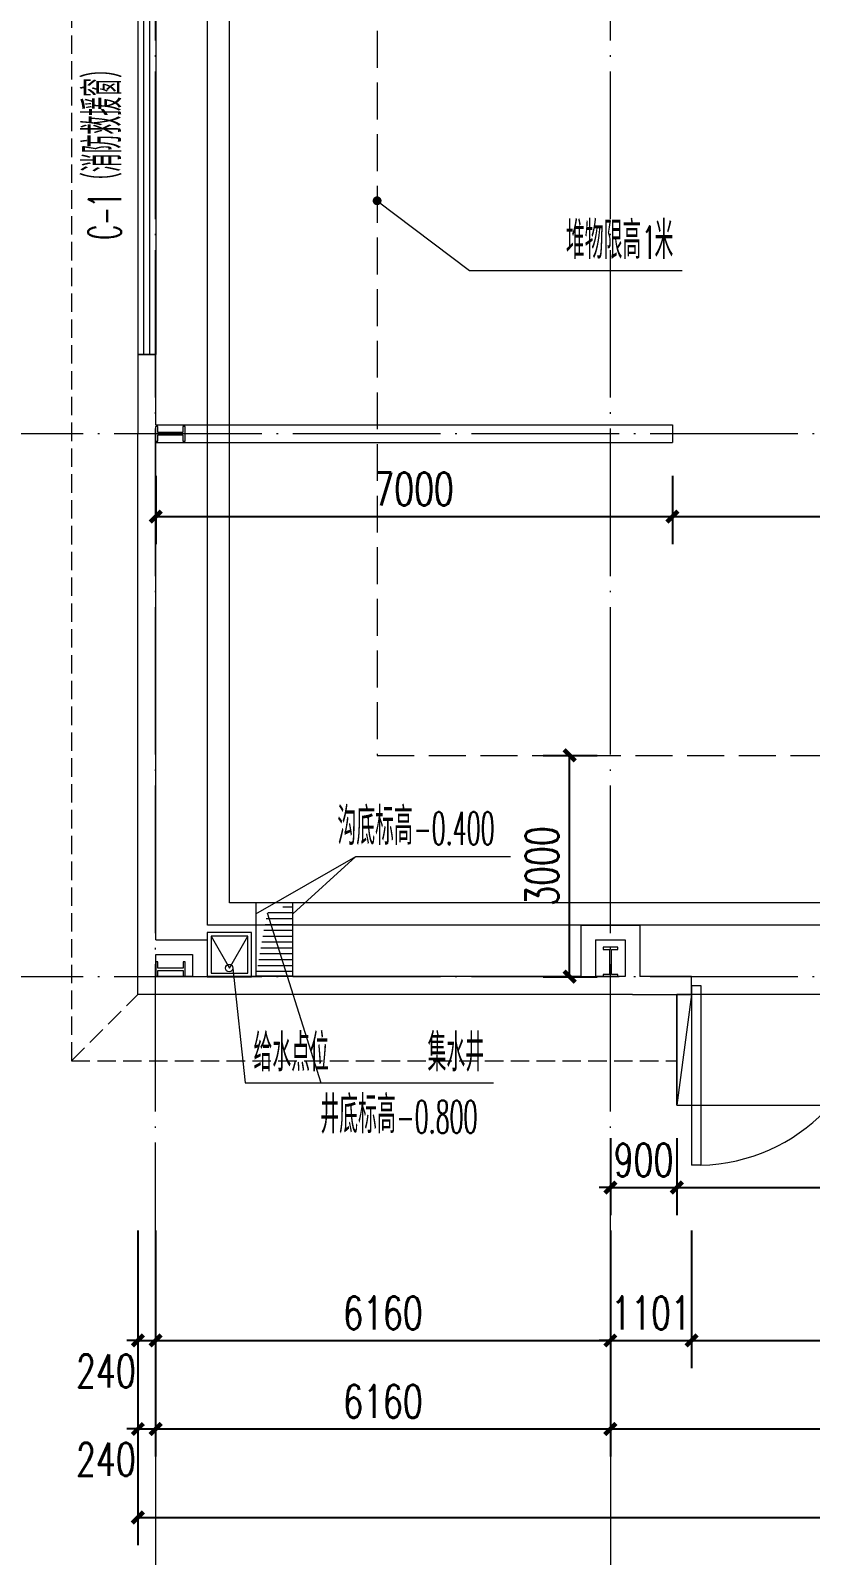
# Model space of a CAD drawing. Header units: inches. Extents: x -3733042 to -3643265, y 623859 to 997713.
# Drawn here: x -3712554 to -3701989, y 801784 to 822457 of the extents above; entities that cross this region are included whole.
import ezdxf

# ---------------------------------------------------------------- set-up
doc = ezdxf.new("R2010")
doc.units = ezdxf.units.IN
doc.header["$LTSCALE"] = 1000
doc.header["$MEASUREMENT"] = 0
doc.linetypes.add('DASH', pattern=[0.35, 0.25, -0.1])
doc.linetypes.add('DOTE', pattern=[2.42, 2, -0.2, 0.02, -0.2])
doc.layers.get('0').update_dxf_attribs({"lineweight": 18})
for name, color, linetype, lineweight in [('AXIS', 30, 'Continuous', 18), ('COLUMN', 34, 'Continuous', 18), ('DIM_LEAD', 3, 'Continuous', 18), ('DOTE', 14, 'DOTE', 18), ('GROUND', 5, 'DASH', 18), ('PUB_DIM', 3, 'Continuous', 18), ('PUB_TEXT', 7, 'Continuous', 18), ('SURFACE', 255, 'Continuous', 18), ('WALL', 6, 'Continuous', 18), ('WINDOW', 4, 'Continuous', 18), ('WINDOW_TEXT', 7, 'Continuous', 18), ('地漏雨水管', 41, 'Continuous', 18), ('洁具', 115, 'Continuous', 18), ('看线', 171, 'Continuous', 18)]:
    doc.layers.add(name, color=color, linetype=linetype, lineweight=lineweight)
doc.styles.add('_TCH_DIM', font='simplex.shx', dxfattribs={"width": 0.7, "bigfont": 'gbcbig.shx'})
doc.styles.add('_TCH_DIM_T3', font='simplex.shx', dxfattribs={"width": 0.705882, "bigfont": 'gbcbig.shx'})
doc.styles.add('_TCH_WINDOW', font='simplex.shx', dxfattribs={"width": 0.7, "bigfont": 'gbcbig.shx'})
doc.dimstyles.new('_TCH_ARCH&&150', dxfattribs={"dimtxt": 446.25, "dimasz": 150, "dimexe": 375, "dimexo": 450, "dimgap": 150, "dimtad": 1, "dimdec": 0, "dimzin": 0, "dimdsep": 46, "dimtxsty": '_TCH_DIM_T3', "dimblk": 'ARCHTICK', "dimcen": 0.09, "dimdle": 300, "dimclrt": 7, "dimazin": 2, "dimtfac": 1, "dimtdec": 0, "dimtix": 1, "dimtmove": 2, "dimatfit": 3, "dimfxl": 1, "dimtolj": 1, "dimarcsym": 0})

# ---------------------------------------------------------------- blocks, each defined once
blk = doc.blocks.new('A$C7B7769C5')
at = {"layer": '洁具'}
for points in [[(0, 0), (600, 0), (600, 600), (0, 600)], [(50, 50), (550, 50), (550, 550), (50, 550)]]:
    blk.add_lwpolyline(points, close=True, dxfattribs=at)
blk.add_lwpolyline([(50, 550), (300, 117), (550, 550)], dxfattribs=at)
blk.add_circle((297, 117), 50, dxfattribs=at)
blk = doc.blocks.new('_ArchTick_2')
at = {"color": 0, "linetype": 'ByBlock'}
blk.add_lwpolyline([(-0.5, -0.5, 0.4, 0.4, 0), (0.5, 0.5, 0.4, 0.4, 0)], format="xyseb", dxfattribs=at)
blk = doc.blocks.new('*X136')
at = {"layer": 'PUB_DIM', "color": 0, "lineweight": -2, "transparency": 16777216}
for p, q in [((-3703800, 807440), (-3703800, 806397)), ((-3698400, 807440), (-3698400, 806397)), ((-3703800, 806772), (-3698400, 806772))]:
    blk.add_line(p, q, dxfattribs=at)
at = {"layer": 'PUB_DIM', "color": 0, "lineweight": -2, "transparency": 16777216, "xscale": 150, "yscale": 150, "zscale": 150, "rotation": 180}
blk.add_blockref('_ArchTick_2', (-3703800, 806772), dxfattribs=at)
at = {"layer": 'PUB_DIM', "color": 0, "lineweight": -2, "transparency": 16777216, "xscale": 150, "yscale": 150, "zscale": 150}
blk.add_blockref('_ArchTick_2', (-3698400, 806772), dxfattribs=at)
at = {"layer": 'PUB_DIM', "color": 7, "transparency": 16777216, "insert": (-3701100, 807145), "char_height": 446.2, "width": 1620, "attachment_point": 5, "style": '_TCH_DIM_T3'}
blk.add_mtext('5400', dxfattribs=at)
blk = doc.blocks.new('_ARCHTICK')
at = {"color": 0, "linetype": 'ByBlock', "const_width": 0.4}
blk.add_lwpolyline([(-0.5, -0.5), (0.5, 0.5)], dxfattribs=at)
blk = doc.blocks.new('*X137')
at = {"layer": 'PUB_DIM', "color": 0, "lineweight": -2, "transparency": 16777216}
for p, q in [((-3704700, 807440), (-3704700, 806397)), ((-3703800, 807440), (-3703800, 806397)), ((-3704700, 806772), (-3704850, 806772)), ((-3704700, 806772), (-3703800, 806772)), ((-3703800, 806772), (-3703650, 806772))]:
    blk.add_line(p, q, dxfattribs=at)
at = {"layer": 'PUB_DIM', "color": 0, "lineweight": -2, "transparency": 16777216, "xscale": 150, "yscale": 150, "zscale": 150}
blk.add_blockref('_ArchTick_2', (-3704700, 806772), dxfattribs=at)
at = {"layer": 'PUB_DIM', "color": 0, "lineweight": -2, "transparency": 16777216, "xscale": 150, "yscale": 150, "zscale": 150, "rotation": 180}
blk.add_blockref('_ArchTick_2', (-3703800, 806772), dxfattribs=at)
at = {"layer": 'PUB_DIM', "color": 7, "transparency": 16777216, "insert": (-3704250, 807145), "char_height": 446.2, "width": 1215, "attachment_point": 5, "style": '_TCH_DIM_T3'}
blk.add_mtext('900', dxfattribs=at)
blk = doc.blocks.new('*X144')
at = {"layer": 'PUB_DIM', "color": 0, "lineweight": -2, "transparency": 16777216}
for p, q in [((-3705611, 812630), (-3704877, 812630)), ((-3705252, 809630), (-3705252, 812630)), ((-3705611, 809630), (-3704877, 809630))]:
    blk.add_line(p, q, dxfattribs=at)
at = {"layer": 'PUB_DIM', "color": 0, "lineweight": -2, "transparency": 16777216, "xscale": 150, "yscale": 150, "zscale": 150}
for p, rotation in [((-3705252, 812630), 90), ((-3705252, 809630), 270)]:
    blk.add_blockref('_ArchTick_2', p, dxfattribs=dict(at, rotation=rotation))
at = {"layer": 'PUB_DIM', "color": 7, "transparency": 16777216, "insert": (-3705625, 811130), "char_height": 446.2, "width": 1620, "attachment_point": 5, "rotation": 90, "style": '_TCH_DIM_T3'}
blk.add_mtext('3000', dxfattribs=at)
blk = doc.blocks.new('*X165')
at = {"layer": 'AXIS', "color": 0, "lineweight": -2, "transparency": 16777216}
for p, q in [((-3711100, 806188), (-3711100, 804324)), ((-3710860, 806188), (-3710860, 804324)), ((-3711100, 804699), (-3711250, 804699)), ((-3711100, 804699), (-3710860, 804699)), ((-3710860, 804699), (-3710710, 804699))]:
    blk.add_line(p, q, dxfattribs=at)
at = {"layer": 'AXIS', "color": 0, "lineweight": -2, "transparency": 16777216, "xscale": 150, "yscale": 150, "zscale": 150}
blk.add_blockref('_ArchTick_2', (-3711100, 804699), dxfattribs=at)
at = {"layer": 'AXIS', "color": 0, "lineweight": -2, "transparency": 16777216, "xscale": 150, "yscale": 150, "zscale": 150, "rotation": 180}
blk.add_blockref('_ArchTick_2', (-3710860, 804699), dxfattribs=at)
at = {"layer": 'AXIS', "color": 7, "transparency": 16777216, "insert": (-3711533, 804286), "char_height": 446.2, "width": 1215, "attachment_point": 5, "style": '_TCH_DIM_T3'}
blk.add_mtext('240', dxfattribs=at)
blk = doc.blocks.new('*X166')
at = {"layer": 'AXIS', "color": 0, "lineweight": -2, "transparency": 16777216}
for p, q in [((-3710860, 806188), (-3710860, 804324)), ((-3704700, 806188), (-3704700, 804324)), ((-3710860, 804699), (-3704700, 804699))]:
    blk.add_line(p, q, dxfattribs=at)
at = {"layer": 'AXIS', "color": 0, "lineweight": -2, "transparency": 16777216, "xscale": 150, "yscale": 150, "zscale": 150, "rotation": 180}
blk.add_blockref('_ArchTick_2', (-3710860, 804699), dxfattribs=at)
at = {"layer": 'AXIS', "color": 0, "lineweight": -2, "transparency": 16777216, "xscale": 150, "yscale": 150, "zscale": 150}
blk.add_blockref('_ArchTick_2', (-3704700, 804699), dxfattribs=at)
at = {"layer": 'AXIS', "color": 7, "transparency": 16777216, "insert": (-3707780, 805072), "char_height": 446.2, "width": 1530, "attachment_point": 5, "style": '_TCH_DIM_T3'}
blk.add_mtext('6160', dxfattribs=at)
blk = doc.blocks.new('*X167')
at = {"layer": 'AXIS', "color": 0, "lineweight": -2, "transparency": 16777216}
for p, q in [((-3704700, 806188), (-3704700, 804324)), ((-3703599, 806188), (-3703599, 804324)), ((-3704700, 804699), (-3704850, 804699)), ((-3704700, 804699), (-3703599, 804699)), ((-3703599, 804699), (-3703449, 804699))]:
    blk.add_line(p, q, dxfattribs=at)
at = {"layer": 'AXIS', "color": 0, "lineweight": -2, "transparency": 16777216, "xscale": 150, "yscale": 150, "zscale": 150}
blk.add_blockref('_ArchTick_2', (-3704700, 804699), dxfattribs=at)
at = {"layer": 'AXIS', "color": 0, "lineweight": -2, "transparency": 16777216, "xscale": 150, "yscale": 150, "zscale": 150, "rotation": 180}
blk.add_blockref('_ArchTick_2', (-3703599, 804699), dxfattribs=at)
at = {"layer": 'AXIS', "color": 7, "transparency": 16777216, "insert": (-3704149, 805072), "char_height": 446.2, "width": 1260, "attachment_point": 5, "style": '_TCH_DIM_T3'}
blk.add_mtext('1101', dxfattribs=at)
blk = doc.blocks.new('*X168')
at = {"layer": 'AXIS', "color": 0, "lineweight": -2, "transparency": 16777216}
for p, q in [((-3703599, 806188), (-3703599, 804324)), ((-3698599, 806188), (-3698599, 804324)), ((-3703599, 804699), (-3698599, 804699))]:
    blk.add_line(p, q, dxfattribs=at)
at = {"layer": 'AXIS', "color": 0, "lineweight": -2, "transparency": 16777216, "xscale": 150, "yscale": 150, "zscale": 150, "rotation": 180}
blk.add_blockref('_ArchTick_2', (-3703599, 804699), dxfattribs=at)
at = {"layer": 'AXIS', "color": 0, "lineweight": -2, "transparency": 16777216, "xscale": 150, "yscale": 150, "zscale": 150}
blk.add_blockref('_ArchTick_2', (-3698599, 804699), dxfattribs=at)
at = {"layer": 'AXIS', "color": 7, "transparency": 16777216, "insert": (-3701099, 805072), "char_height": 446.2, "width": 1620, "attachment_point": 5, "style": '_TCH_DIM_T3'}
blk.add_mtext('5000', dxfattribs=at)
blk = doc.blocks.new('*X172')
at = {"layer": 'AXIS', "color": 0, "lineweight": -2, "transparency": 16777216}
for p, q in [((-3711100, 804988), (-3711100, 803124)), ((-3710860, 804988), (-3710860, 803124)), ((-3711100, 803499), (-3711250, 803499)), ((-3711100, 803499), (-3710860, 803499)), ((-3710860, 803499), (-3710710, 803499))]:
    blk.add_line(p, q, dxfattribs=at)
at = {"layer": 'AXIS', "color": 0, "lineweight": -2, "transparency": 16777216, "xscale": 150, "yscale": 150, "zscale": 150}
blk.add_blockref('_ArchTick_2', (-3711100, 803499), dxfattribs=at)
at = {"layer": 'AXIS', "color": 0, "lineweight": -2, "transparency": 16777216, "xscale": 150, "yscale": 150, "zscale": 150, "rotation": 180}
blk.add_blockref('_ArchTick_2', (-3710860, 803499), dxfattribs=at)
at = {"layer": 'AXIS', "color": 7, "transparency": 16777216, "insert": (-3711533, 803086), "char_height": 446.2, "width": 1215, "attachment_point": 5, "style": '_TCH_DIM_T3'}
blk.add_mtext('240', dxfattribs=at)
blk = doc.blocks.new('*X173')
at = {"layer": 'AXIS', "color": 0, "lineweight": -2, "transparency": 16777216}
for p, q in [((-3710860, 804988), (-3710860, 803124)), ((-3704700, 804988), (-3704700, 803124)), ((-3710860, 803499), (-3704700, 803499))]:
    blk.add_line(p, q, dxfattribs=at)
at = {"layer": 'AXIS', "color": 0, "lineweight": -2, "transparency": 16777216, "xscale": 150, "yscale": 150, "zscale": 150, "rotation": 180}
blk.add_blockref('_ArchTick_2', (-3710860, 803499), dxfattribs=at)
at = {"layer": 'AXIS', "color": 0, "lineweight": -2, "transparency": 16777216, "xscale": 150, "yscale": 150, "zscale": 150}
blk.add_blockref('_ArchTick_2', (-3704700, 803499), dxfattribs=at)
at = {"layer": 'AXIS', "color": 7, "transparency": 16777216, "insert": (-3707780, 803872), "char_height": 446.2, "width": 1530, "attachment_point": 5, "style": '_TCH_DIM_T3'}
blk.add_mtext('6160', dxfattribs=at)
blk = doc.blocks.new('*X174')
at = {"layer": 'AXIS', "color": 0, "lineweight": -2, "transparency": 16777216}
for p, q in [((-3704700, 804988), (-3704700, 803124)), ((-3697500, 804988), (-3697500, 803124)), ((-3704700, 803499), (-3697500, 803499))]:
    blk.add_line(p, q, dxfattribs=at)
at = {"layer": 'AXIS', "color": 0, "lineweight": -2, "transparency": 16777216, "xscale": 150, "yscale": 150, "zscale": 150, "rotation": 180}
blk.add_blockref('_ArchTick_2', (-3704700, 803499), dxfattribs=at)
at = {"layer": 'AXIS', "color": 0, "lineweight": -2, "transparency": 16777216, "xscale": 150, "yscale": 150, "zscale": 150}
blk.add_blockref('_ArchTick_2', (-3697500, 803499), dxfattribs=at)
at = {"layer": 'AXIS', "color": 7, "transparency": 16777216, "insert": (-3701100, 803872), "char_height": 446.2, "width": 1665, "attachment_point": 5, "style": '_TCH_DIM_T3'}
blk.add_mtext('7200', dxfattribs=at)
blk = doc.blocks.new('*X177')
at = {"layer": 'AXIS', "color": 0, "lineweight": -2, "transparency": 16777216}
for p, q in [((-3711100, 804538), (-3711100, 801924)), ((-3691100, 804538), (-3691100, 801924)), ((-3711100, 802299), (-3691100, 802299))]:
    blk.add_line(p, q, dxfattribs=at)
at = {"layer": 'AXIS', "color": 0, "lineweight": -2, "transparency": 16777216, "xscale": 150, "yscale": 150, "zscale": 150, "rotation": 180}
blk.add_blockref('_ArchTick_2', (-3711100, 802299), dxfattribs=at)
at = {"layer": 'AXIS', "color": 0, "lineweight": -2, "transparency": 16777216, "xscale": 150, "yscale": 150, "zscale": 150}
blk.add_blockref('_ArchTick_2', (-3691100, 802299), dxfattribs=at)
at = {"layer": 'AXIS', "color": 7, "transparency": 16777216, "insert": (-3701100, 802672), "char_height": 446.2, "width": 2115, "attachment_point": 5, "style": '_TCH_DIM_T3'}
blk.add_mtext('20000', dxfattribs=at)
blk = doc.blocks.new('*X221')
at = {"layer": 'PUB_DIM', "color": 0, "lineweight": -2, "transparency": 16777216}
for p, q in [((-3710859, 816420), (-3710859, 815493)), ((-3703859, 816420), (-3703859, 815493)), ((-3710859, 815868), (-3703859, 815868))]:
    blk.add_line(p, q, dxfattribs=at)
at = {"layer": 'PUB_DIM', "color": 0, "lineweight": -2, "transparency": 16777216, "xscale": 150, "yscale": 150, "zscale": 150, "rotation": 180}
blk.add_blockref('_ArchTick_2', (-3710859, 815868), dxfattribs=at)
at = {"layer": 'PUB_DIM', "color": 0, "lineweight": -2, "transparency": 16777216, "xscale": 150, "yscale": 150, "zscale": 150}
blk.add_blockref('_ArchTick_2', (-3703859, 815868), dxfattribs=at)
at = {"layer": 'PUB_DIM', "color": 7, "transparency": 16777216, "insert": (-3707359, 816241), "char_height": 446.2, "width": 1665, "attachment_point": 5, "style": '_TCH_DIM_T3'}
blk.add_mtext('7000', dxfattribs=at)
blk = doc.blocks.new('*X222')
at = {"layer": 'PUB_DIM', "color": 0, "lineweight": -2, "transparency": 16777216}
for p, q in [((-3703859, 816420), (-3703859, 815493)), ((-3698339, 816420), (-3698339, 815493)), ((-3703859, 815868), (-3698339, 815868))]:
    blk.add_line(p, q, dxfattribs=at)
at = {"layer": 'PUB_DIM', "color": 0, "lineweight": -2, "transparency": 16777216, "xscale": 150, "yscale": 150, "zscale": 150, "rotation": 180}
blk.add_blockref('_ArchTick_2', (-3703859, 815868), dxfattribs=at)
at = {"layer": 'PUB_DIM', "color": 0, "lineweight": -2, "transparency": 16777216, "xscale": 150, "yscale": 150, "zscale": 150}
blk.add_blockref('_ArchTick_2', (-3698339, 815868), dxfattribs=at)
at = {"layer": 'PUB_DIM', "color": 7, "transparency": 16777216, "insert": (-3701099, 816241), "char_height": 446.2, "width": 1575, "attachment_point": 5, "style": '_TCH_DIM_T3'}
blk.add_mtext('5520', dxfattribs=at)
blk = doc.blocks.new('$DorLib2D$00000002')
for p, q in [((-0.5, 0), (-0.5, 0.4875)), ((-0.475, 0.4875), (-0.5, 0.4875)), ((-0.475, 0), (-0.475, 0.4875)), ((0.475, 0), (0.475, 0.4875)), ((0.475, 0.4875), (0.5, 0.4875)), ((0.5, 0), (0.5, 0.4875)), ((-0.5, 0), (-0.475, 0)), ((0.5, 0), (0.475, 0))]:
    blk.add_line(p, q)
at = {"lineweight": 13}
for centre, start, end in [((-0.4875, 0), 0, 88.5307), ((0.4875, 0), 91.4693, 180)]:
    blk.add_arc(centre, 0.4875, start, end, dxfattribs=at)
blk = doc.blocks.new('$WINLIB2D$00000001')
at = {"color": 0}
for points in [[(-0.5, 0.5), (-0.5, -0.5)], [(-0.5, 0.5), (0.5, 0.5)], [(0.5, -0.5), (0.5, 0.5)], [(0.5, 0.1667), (-0.5, 0.1667)], [(0.5, -0.1667), (-0.5, -0.1667)], [(-0.5, -0.5), (0.5, -0.5)]]:
    blk.add_lwpolyline(points, dxfattribs=at)

msp = doc.modelspace()

# ---------------------------------------------------------------- hatches: boundary and pattern name
at = {"layer": '地漏雨水管'}
h = msp.add_hatch(dxfattribs=at)
h.set_pattern_fill('ANSI31', color=256, style=0, pattern_type=0)
h.set_pattern_definition([(180, (0, 0), (-7e-14, -79.375), [])])
h.paths.add_polyline_path([(-3709003.2, 809640.1), (-3709503.2, 809640.1), (-3709350.3, 810493.6), (-3709003.2, 810630.1)], flags=0)

# ---------------------------------------------------------------- linework, layer by layer
at = {"layer": 'AXIS'}
for p, q in [((-3710859.6, 805437.8), (-3710859.6, 801248.7)), ((-3704699.6, 805437.8), (-3704699.6, 801248.7))]:
    msp.add_line(p, q, dxfattribs=at)
at = {"layer": 'COLUMN'}
for p, q in [((-3710829.6, 817090.1), (-3710859.6, 817090.1)), ((-3710859.6, 817090.1), (-3710859.6, 816890.1)), ((-3710829.6, 817005.1), (-3710829.6, 817090.1)), ((-3710489.6, 817005.1), (-3710829.6, 817005.1)), ((-3710459.6, 817090.1), (-3710489.6, 817090.1)), ((-3710489.6, 817090.1), (-3710489.6, 817005.1)), ((-3710459.6, 816890.1), (-3710459.6, 817090.1)), ((-3710859.6, 816890.1), (-3710829.6, 816890.1)), ((-3710829.6, 816890.1), (-3710829.6, 816975.1)), ((-3710829.6, 816975.1), (-3710489.6, 816975.1)), ((-3710489.6, 816975.1), (-3710489.6, 816890.1)), ((-3710489.6, 816890.1), (-3710459.6, 816890.1)), ((-3704598.9, 810030.8), (-3704798.9, 810030.8)), ((-3704798.9, 810030.8), (-3704798.9, 810000.8)), ((-3704798.9, 810000.8), (-3704713.9, 810000.8)), ((-3704713.9, 810000.8), (-3704713.9, 809660.8)), ((-3704683.9, 809660.8), (-3704683.9, 810000.8)), ((-3704683.9, 810000.8), (-3704598.9, 810000.8)), ((-3704598.9, 810000.8), (-3704598.9, 810030.8)), ((-3710828.9, 809830.8), (-3710858.9, 809830.8)), ((-3710858.9, 809830.8), (-3710858.9, 809630.8)), ((-3710828.9, 809745.8), (-3710828.9, 809830.8)), ((-3710458.9, 809830.8), (-3710488.9, 809830.8)), ((-3710488.9, 809830.8), (-3710488.9, 809745.8)), ((-3710458.9, 809630.8), (-3710458.9, 809830.8)), ((-3710858.9, 809630.8), (-3710828.9, 809630.8)), ((-3710488.9, 809745.8), (-3710828.9, 809745.8)), ((-3710828.9, 809630.8), (-3710828.9, 809715.8)), ((-3710828.9, 809715.8), (-3710488.9, 809715.8)), ((-3710488.9, 809715.8), (-3710488.9, 809630.8)), ((-3710488.9, 809630.8), (-3710458.9, 809630.8)), ((-3704713.9, 809660.8), (-3704798.9, 809660.8)), ((-3704798.9, 809660.8), (-3704798.9, 809630.8)), ((-3704798.9, 809630.8), (-3704598.9, 809630.8)), ((-3704598.9, 809660.8), (-3704683.9, 809660.8)), ((-3704598.9, 809630.8), (-3704598.9, 809660.8))]:
    msp.add_line(p, q, dxfattribs=at)
at = {"layer": 'DIM_LEAD'}
for p, q in [((-3707859.6, 820148.4), (-3706607.7, 819201.8)), ((-3706607.7, 819201.8), (-3703725.9, 819201.8)), ((-3709503.2, 810480.1), (-3708148.7, 811259.4)), ((-3709003.2, 810480.1), (-3708148.7, 811259.4)), ((-3708148.7, 811259.4), (-3706052.2, 811259.4)), ((-3709350.3, 810493.6), (-3708621.1, 808189.5)), ((-3709812.9, 809746.9), (-3709645.1, 808189.5)), ((-3709645.1, 808189.5), (-3708375.5, 808189.5)), ((-3708621.1, 808189.5), (-3706283.9, 808189.5))]:
    msp.add_line(p, q, dxfattribs=at)
msp.add_lwpolyline([(-3707883.5, 820166.5, 60, 60, 1), (-3707835.6, 820130.3, 60, 60, 1)], format="xyseb", close=True, dxfattribs=at)
at = {"layer": 'DOTE'}
for p, q in [((-3710859.6, 805380.6), (-3710859.6, 865343.1)), ((-3704699.6, 805380.6), (-3704699.6, 865343.1)), ((-3690060.9, 816990.1), (-3713856.5, 816990.1)), ((-3690060.9, 809630.1), (-3713856.5, 809630.1))]:
    msp.add_line(p, q, dxfattribs=at)
at = {"layer": 'GROUND'}
for points in [[(-3703798.9, 862290.8), (-3711998.9, 862290.8), (-3711998.9, 808490.8), (-3703798.9, 808490.8)], [(-3711998.9, 808490.8), (-3711098.9, 809390.8)]]:
    msp.add_lwpolyline(points, dxfattribs=at)
at = {"layer": 'SURFACE', "linetype": 'DASH', "ltscale": 2}
msp.add_lwpolyline([(-3707859.6, 812630.1), (-3694338.9, 812630.1), (-3694338.9, 858150.8), (-3707859.6, 858150.8)], close=True, dxfattribs=at)
at = {"layer": 'WALL'}
for p, q in [((-3710858.9, 818065.5), (-3711098.9, 818065.5)), ((-3711098.9, 818065.5), (-3711098.9, 816990.1)), ((-3710858.9, 817110.1), (-3710858.9, 818065.5)), ((-3711098.9, 810030.8), (-3711098.9, 816990.1)), ((-3710858.9, 817110.1), (-3703858.9, 817110.1)), ((-3703858.9, 817110.1), (-3703858.9, 816870.1)), ((-3710858.9, 816870.1), (-3703858.9, 816870.1)), ((-3710858.9, 810130.8), (-3710858.9, 816870.1)), ((-3705100.2, 810330.8), (-3705100.2, 809630.8)), ((-3705100.2, 810330.8), (-3704298.9, 810330.8)), ((-3704298.9, 810330.8), (-3704298.9, 809630.8)), ((-3711098.9, 809390.8), (-3711098.9, 810030.8)), ((-3710858.9, 810130.8), (-3710159.6, 810130.8)), ((-3710159.6, 810130.8), (-3710159.6, 809630.8)), ((-3704900.2, 810130.8), (-3704900.2, 809630.8)), ((-3704900.2, 810130.8), (-3704498.9, 810130.8)), ((-3704498.9, 810130.8), (-3704498.9, 809630.8)), ((-3710858.9, 809630.8), (-3710858.9, 809930.8)), ((-3710858.9, 809930.8), (-3710359.6, 809930.8)), ((-3710359.6, 809930.8), (-3710359.6, 809630.8)), ((-3710359.6, 809630.8), (-3710858.9, 809630.8)), ((-3705100.2, 809630.8), (-3710159.6, 809630.8)), ((-3704498.9, 809630.8), (-3704900.2, 809630.8)), ((-3703598.9, 809630.8), (-3704298.9, 809630.8)), ((-3703598.9, 809390.8), (-3703598.9, 809630.8)), ((-3710259.6, 809390.8), (-3711098.9, 809390.8)), ((-3705000.2, 809390.8), (-3710259.6, 809390.8)), ((-3704398.9, 809390.8), (-3705000.2, 809390.8)), ((-3704398.9, 809390.8), (-3703598.9, 809390.8))]:
    msp.add_line(p, q, dxfattribs=at)
at = {"layer": 'WINDOW'}
msp.add_line((-3698598.9, 809390.8), (-3703598.9, 809390.8), dxfattribs=at)
at = {"layer": '地漏雨水管'}
for points in [[(-3710158.9, 860450.8), (-3692038.9, 860450.8), (-3692038.9, 810330.8), (-3710158.9, 810330.8)], [(-3709858.9, 860150.8), (-3692338.9, 860150.8), (-3692338.9, 810630.8), (-3709858.9, 810630.8)], [(-3709503.2, 810630.1), (-3709503.2, 809640.1), (-3709003.2, 809640.1), (-3709003.2, 810630.1)]]:
    msp.add_lwpolyline(points, close=True, dxfattribs=at)
at = {"layer": '看线'}
for points in [[(-3703798.9, 807890.1), (-3703798.9, 809390.1), (-3703598.9, 809390.1)], [(-3703798.9, 807890.1), (-3698398.9, 807890.1), (-3698398.9, 809390.1), (-3703798.9, 809390.1)]]:
    msp.add_lwpolyline(points, close=True, dxfattribs=at)

# ---------------------------------------------------------------- block references
msp.add_blockref('A$C7B7769C5', (-3710159.6, 809630.1))
at = {"layer": 'WINDOW', "xscale": -5250, "yscale": -240, "zscale": -5250, "rotation": 90}
msp.add_blockref('$WINLIB2D$00000001', (-3710978.9, 820690.5), dxfattribs=at)
at = {"layer": 'WINDOW'}
ref = msp.add_blockref('$DorLib2D$00000002', (-3701098.9, 809510.8), dxfattribs=dict(at, xscale=5000, yscale=5000, zscale=5000, rotation=180))
ref.add_attrib('A', 'GM5045', (-3701723.7, 809946.9), dxfattribs={"layer": 'WINDOW_TEXT', "height": 446.25, "style": '_TCH_WINDOW', "width": 0.494118})

# ---------------------------------------------------------------- texts
at = {"layer": 'PUB_TEXT', "style": '_TCH_DIM'}
for s, height, width, p in [('堆物限高', 506.38, 0.7, (-3705302.5, 819359.3)), ('米', 506.4, 0.7, (-3704102.4, 819359.3)), ('1', 446.2, 0.494118, (-3704270.4, 819359.3)), ('沟底标高', 506.38, 0.7, (-3708396.8, 811416.9)), ('-0.400', 446.25, 0.494118, (-3707364.7, 811416.9)), ('给水点位', 506.38, 0.7, (-3709533.8, 808347)), ('集水井', 506.38, 0.7, (-3707176.4, 808347)), ('井底标高', 506.38, 0.7, (-3708628.5, 807507)), ('-0.800', 446.25, 0.494118, (-3707596.4, 807507))]:
    msp.add_text(s, height=height, dxfattribs=dict(at, width=width)).set_placement(p)
at = {"layer": 'WINDOW_TEXT', "style": '_TCH_WINDOW'}
for s, height, width, p in [('（消防救援窗）', 506.38, 0.7, (-3711326.3, 820281.5)), ('C-1', 446.25, 0.494118, (-3711326.3, 819620))]:
    msp.add_text(s, height=height, rotation=90, dxfattribs=dict(at, width=width)).set_placement(p)

# ---------------------------------------------------------------- dimensions: what is measured, and where the dimension line sits
at = {"layer": 'AXIS'}
for base, p1, p2, picture, middle in [((-3710859.6, 804698.7), (-3711099.6, 806637.8), (-3710859.6, 806637.8), '*X165', (-3711533.1, 804286.2)), ((-3710859.6, 803498.7), (-3711099.6, 805437.8), (-3710859.6, 805437.8), '*X172', (-3711533.1, 803086.2))]:
    dim = msp.add_linear_dim(base=base, p1=p1, p2=p2, dimstyle='_TCH_ARCH&&150', override={"dimsah": 1, "dimtzin": 0}, dxfattribs=at)
    dim.commit()
    dim.dimension.update_dxf_attribs({"geometry": picture, "text_midpoint": middle, "dimtype": 160})
for base, p1, p2, picture, middle in [((-3704699.6, 804698.7), (-3710859.6, 806637.8), (-3704699.6, 806637.8), '*X166', (-3707779.6, 805071.8)), ((-3703598.9, 804698.7), (-3704699.6, 806637.8), (-3703598.9, 806637.8), '*X167', (-3704149.2, 805071.8)), ((-3698598.9, 804698.7), (-3703598.9, 806637.8), (-3698598.9, 806637.8), '*X168', (-3701098.9, 805071.8)), ((-3704699.6, 803498.7), (-3710859.6, 805437.8), (-3704699.6, 805437.8), '*X173', (-3707779.6, 803871.8)), ((-3697499.6, 803498.7), (-3704699.6, 805437.8), (-3697499.6, 805437.8), '*X174', (-3701099.6, 803871.8)), ((-3691099.6, 802298.7), (-3711099.6, 804987.8), (-3691099.6, 804987.8), '*X177', (-3701099.6, 802671.8))]:
    dim = msp.add_linear_dim(base=base, p1=p1, p2=p2, dimstyle='_TCH_ARCH&&150', override={"dimsah": 1, "dimtzin": 0}, dxfattribs=at)
    dim.commit()
    dim.dimension.update_dxf_attribs({"geometry": picture, "text_midpoint": middle})
at = {"layer": 'PUB_DIM'}
for base, p1, p2, picture, middle in [((-3703858.9, 815867.9), (-3710858.9, 816870.1), (-3703858.9, 816870.1), '*X221', (-3707358.9, 816241)), ((-3698338.9, 815867.9), (-3703858.9, 816870.1), (-3698338.9, 816870.1), '*X222', (-3701098.9, 816241))]:
    dim = msp.add_linear_dim(base=base, p1=p1, p2=p2, dimstyle='_TCH_ARCH&&150', override={"dimsah": 1, "dimtzin": 0}, dxfattribs=at)
    dim.commit()
    dim.dimension.update_dxf_attribs({"geometry": picture, "text_midpoint": middle})
for base, p1, p2, angle, picture, middle in [((-3705252.3, 812630.1), (-3706060.9, 809630.1), (-3706060.9, 812630.1), 90, '*X144', (-3705625.4, 811130.1)), ((-3703799.9, 806772.3), (-3704699.6, 807890.1), (-3703799.9, 807890.1), 0, '*X137', (-3704249.7, 807145.5)), ((-3698399.9, 806772.3), (-3703799.9, 807890.1), (-3698399.9, 807890.1), 0, '*X136', (-3701099.9, 807145.5))]:
    dim = msp.add_linear_dim(base=base, p1=p1, p2=p2, angle=angle, dimstyle='_TCH_ARCH&&150', override={"dimsah": 1, "dimtzin": 0}, dxfattribs=at)
    dim.commit()
    dim.dimension.update_dxf_attribs({"geometry": picture, "text_midpoint": middle})

doc.saveas('drawing.dxf')
